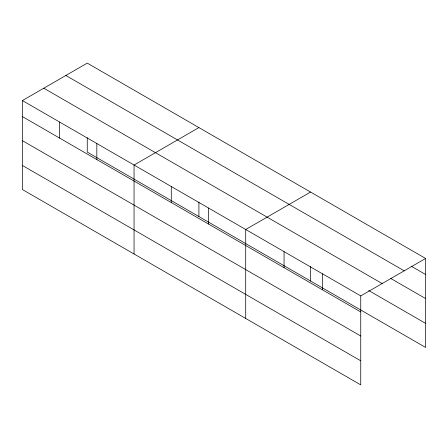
<?xml version="1.0" encoding="UTF-8"?>
<svg xmlns="http://www.w3.org/2000/svg" width="448" height="448" viewBox="0 0 448 448"><rect width="100%" height="100%" fill="white"/><g stroke="black" fill="none" stroke-linecap="round" stroke-linejoin="round"><path stroke-width="0.67" d="M22.4 100.565L360.746 295.91L360.746 384.877L22.4 189.532L22.4 100.565L87.254 63.123L425.6 258.468L425.6 347.435L87.254 152.09L87.254 137.648M198.906 127.59L134.053 165.032L134.053 253.994M310.559 192.052L245.711 229.494L245.711 318.461M360.746 295.91L425.6 258.468M411.219 266.196L425.6 274.495M65.85 75.482L404.197 270.822M390.846 278.505L425.6 298.564M43.803 88.211L382.15 283.556M368.682 290.5L425.6 323.366M22.4 116.598L360.746 311.937M22.4 140.666L360.746 336.006M22.4 165.463L360.746 360.808M322.403 273.773L322.403 289.8M310.559 266.577L310.559 281.019M284.054 251.63L284.054 267.663M208.494 208.006L208.494 224.034M198.906 202.11L198.906 216.552M171.276 186.519L171.276 202.546M96.835 143.545L96.835 159.572M59.618 122.052L59.618 138.085"/></g></svg>
